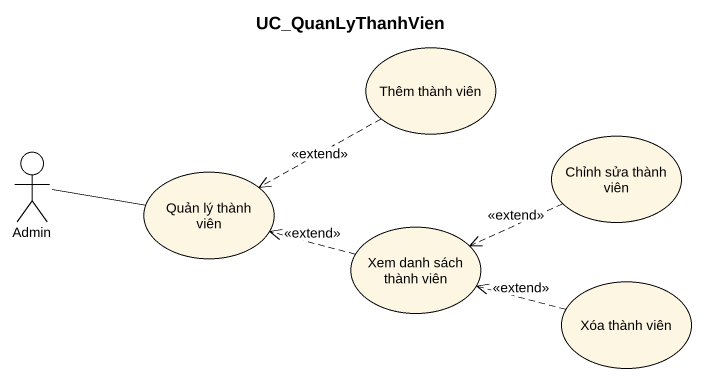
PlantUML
@startuml
title UC_QuanLyThanhVien
usecase "Thêm thành viên" as Thêm_thành_viên
usecase "Chỉnh sửa thành viên" as Chỉnh_sửa_thành_viên
actor Admin
usecase "Quản lý thành viên" as Quản_lý_thành_viên
usecase "Xem danh sách thành viên" as Xem_danh_sách_thành_viên
usecase "Xóa thành viên" as Xóa_thành_viên
Thêm_thành_viên .left.> Quản_lý_thành_viên : <<extend>>
Chỉnh_sửa_thành_viên .left.> Xem_danh_sách_thành_viên : <<extend>>
Admin -right- Quản_lý_thành_viên
Xem_danh_sách_thành_viên .left.> Quản_lý_thành_viên : <<extend>>
Xóa_thành_viên .left.> Xem_danh_sách_thành_viên : <<extend>>
@enduml
